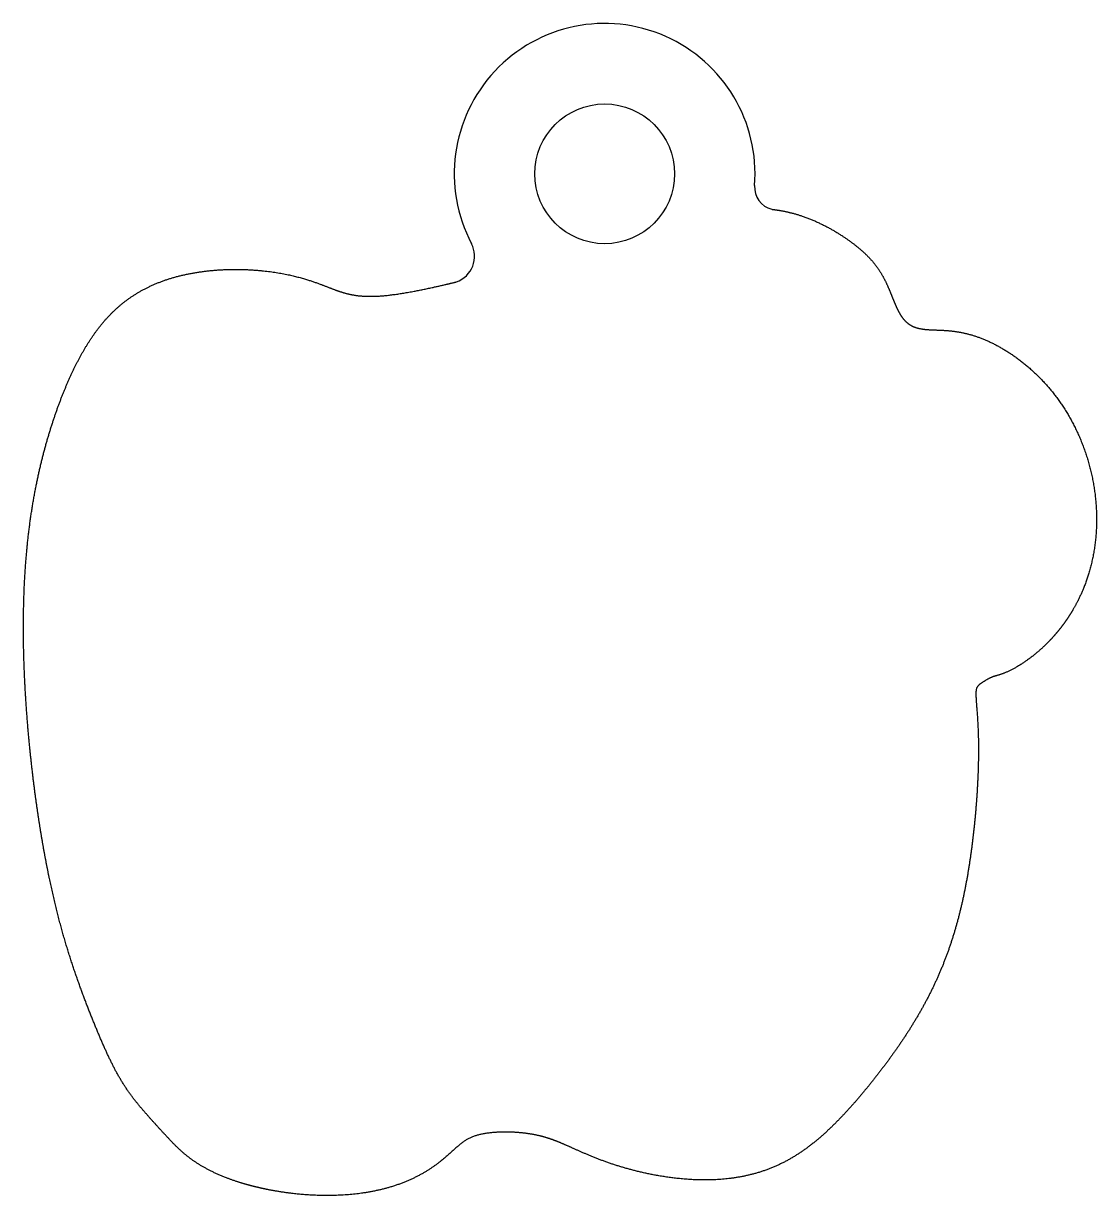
# Model space of a CAD drawing. Header units: millimetres. Extents: x -15.2 to 16.5, y -19.8 to 14.8.
import ezdxf

# ---------------------------------------------------------------- set-up
doc = ezdxf.new("R2010")
doc.units = ezdxf.units.MM
doc.layers.get('0').update_dxf_attribs({"linetype": 'CONTINUOUS'})

msp = doc.modelspace()

# ---------------------------------------------------------------- linework, layer by layer
msp.add_circle((2, 10.4), 2.066)
for centre, radius, start, end in [((2, 10.4), 4.446, -4.4974, 207.6638), ((7.096, 9.999), 0.665, 175.5026, 256.3915), ((-2.649, 7.963), 0.803, -70.3173, 27.6638)]:
    msp.add_arc(centre, radius, start, end)
msp.add_open_spline([(6.94, 9.352), (7.007, 9.345), (7.184, 9.321), (7.463, 9.269), (7.832, 9.167), (8.27, 8.994), (8.704, 8.771), (9.095, 8.528), (9.442, 8.275), (9.742, 8.015), (9.995, 7.738), (10.2, 7.435), (10.365, 7.103), (10.502, 6.753), (10.634, 6.42), (10.783, 6.142), (10.968, 5.948), (11.193, 5.839), (11.452, 5.796), (11.739, 5.785), (12.05, 5.778), (12.386, 5.748), (12.748, 5.676), (13.133, 5.552), (13.533, 5.372), (13.936, 5.139), (14.332, 4.858), (14.709, 4.536), (15.06, 4.177), (15.38, 3.783), (15.667, 3.357), (15.92, 2.898), (16.135, 2.408), (16.311, 1.889), (16.442, 1.344), (16.526, 0.778), (16.556, 0.197), (16.527, -0.394), (16.437, -0.983), (16.28, -1.563), (16.057, -2.12), (15.77, -2.642), (15.427, -3.117), (15.045, -3.532), (14.648, -3.876), (14.272, -4.136), (13.952, -4.309), (13.711, -4.403), (13.546, -4.444), (13.416, -4.484), (13.274, -4.566), (13.134, -4.657), (13.028, -4.727), (12.973, -4.827), (12.968, -5.012), (12.992, -5.299), (13.024, -5.686), (13.048, -6.163), (13.055, -6.719), (13.041, -7.336), (13.005, -7.999), (12.948, -8.689), (12.871, -9.392), (12.772, -10.097), (12.648, -10.794), (12.495, -11.477), (12.308, -12.144), (12.085, -12.793), (11.823, -13.422), (11.523, -14.033), (11.187, -14.625), (10.821, -15.2), (10.431, -15.756), (10.023, -16.295), (9.603, -16.813), (9.172, -17.306), (8.729, -17.768), (8.267, -18.19), (7.775, -18.561), (7.244, -18.871), (6.666, -19.109), (6.037, -19.27), (5.362, -19.351), (4.655, -19.354), (3.941, -19.288), (3.247, -19.165), (2.602, -19.002), (2.026, -18.814), (1.531, -18.619), (1.114, -18.431), (0.748, -18.263), (0.4, -18.124), (0.037, -18.019), (-0.361, -17.952), (-0.782, -17.922), (-1.194, -17.927), (-1.563, -17.965), (-1.861, -18.037), (-2.097, -18.148), (-2.304, -18.307), (-2.527, -18.517), (-2.807, -18.768), (-3.171, -19.04), (-3.635, -19.305), (-4.204, -19.535), (-4.87, -19.706), (-5.613, -19.803), (-6.402, -19.821), (-7.198, -19.765), (-7.964, -19.644), (-8.665, -19.472), (-9.273, -19.262), (-9.775, -19.027), (-10.174, -18.78), (-10.49, -18.525), (-10.703, -18.317), (-10.852, -18.159), (-10.951, -18.053), (-11, -18), (-11.049, -17.947), (-11.147, -17.84), (-11.295, -17.677), (-11.495, -17.456), (-11.745, -17.171), (-11.983, -16.873), (-12.202, -16.559), (-12.402, -16.224), (-12.588, -15.865), (-12.769, -15.477), (-12.949, -15.06), (-13.133, -14.614), (-13.32, -14.141), (-13.504, -13.648), (-13.683, -13.139), (-13.852, -12.62), (-14.008, -12.095), (-14.151, -11.57), (-14.28, -11.046), (-14.396, -10.524), (-14.502, -10.004), (-14.598, -9.481), (-14.688, -8.948), (-14.773, -8.396), (-14.852, -7.817), (-14.928, -7.201), (-14.999, -6.543), (-15.063, -5.839), (-15.118, -5.092), (-15.159, -4.307), (-15.184, -3.492), (-15.186, -2.659), (-15.164, -1.818), (-15.112, -0.981), (-15.029, -0.159), (-14.914, 0.639), (-14.768, 1.407), (-14.594, 2.141), (-14.394, 2.841), (-14.171, 3.504), (-13.927, 4.13), (-13.659, 4.718), (-13.364, 5.266), (-13.034, 5.77), (-12.658, 6.224), (-12.225, 6.621), (-11.725, 6.955), (-11.157, 7.221), (-10.524, 7.415), (-9.843, 7.536), (-9.143, 7.588), (-8.455, 7.577), (-7.811, 7.511), (-7.239, 7.403), (-6.753, 7.268), (-6.35, 7.12), (-6.004, 6.98), (-5.679, 6.864), (-5.332, 6.79), (-4.93, 6.766), (-4.456, 6.795), (-3.91, 6.873), (-3.376, 6.977), (-2.936, 7.074), (-2.617, 7.149), (-2.43, 7.194), (-2.379, 7.206)], degree=5, knots=[0.4020326, 0.4020326, 0.4020326, 0.4020326, 0.4020326, 0.4020326, 0.4052632, 0.4105263, 0.4157895, 0.4210526, 0.4263158, 0.4315789, 0.4368421, 0.4421053, 0.4473684, 0.4526316, 0.4578947, 0.4631579, 0.4684211, 0.4736842, 0.4789474, 0.4842105, 0.4894737, 0.4947368, 0.5, 0.5052632, 0.5105263, 0.5157895, 0.5210526, 0.5263158, 0.5315789, 0.5368421, 0.5421053, 0.5473684, 0.5526316, 0.5578947, 0.5631579, 0.5684211, 0.5736842, 0.5789474, 0.5842105, 0.5894737, 0.5947368, 0.6, 0.6052632, 0.6105263, 0.6157895, 0.6210526, 0.6263158, 0.6315789, 0.6368421, 0.6421053, 0.6473684, 0.6526316, 0.6578947, 0.6631579, 0.6684211, 0.6736842, 0.6789474, 0.6842105, 0.6894737, 0.6947368, 0.7, 0.7052632, 0.7105263, 0.7157895, 0.7210526, 0.7263158, 0.7315789, 0.7368421, 0.7421053, 0.7473684, 0.7526316, 0.7578947, 0.7631579, 0.7684211, 0.7736842, 0.7789474, 0.7842105, 0.7894737, 0.7947368, 0.8, 0.8052632, 0.8105263, 0.8157895, 0.8210526, 0.8263158, 0.8315789, 0.8368421, 0.8421053, 0.8473684, 0.8526316, 0.8578947, 0.8631579, 0.8684211, 0.8736842, 0.8789474, 0.8842105, 0.8894737, 0.8947368, 0.9, 0.9052632, 0.9105263, 0.9157895, 0.9210526, 0.9263158, 0.9315789, 0.9368421, 0.9421053, 0.9473684, 0.9526316, 0.9578947, 0.9631579, 0.9684211, 0.9736842, 0.9789474, 0.9842105, 0.9894737, 0.9947368, 1, 1, 1, 1, 1, 1.0052632, 1.0105263, 1.0157895, 1.0210526, 1.0263158, 1.0315789, 1.0368421, 1.0421053, 1.0473684, 1.0526316, 1.0578947, 1.0631579, 1.0684211, 1.0736842, 1.0789474, 1.0842105, 1.0894737, 1.0947368, 1.1, 1.1052632, 1.1105263, 1.1157895, 1.1210526, 1.1263158, 1.1315789, 1.1368421, 1.1421053, 1.1473684, 1.1526316, 1.1578947, 1.1631579, 1.1684211, 1.1736842, 1.1789474, 1.1842105, 1.1894737, 1.1947368, 1.2, 1.2052632, 1.2105263, 1.2157895, 1.2210526, 1.2263158, 1.2315789, 1.2368421, 1.2421053, 1.2473684, 1.2526316, 1.2578947, 1.2631579, 1.2684211, 1.2736842, 1.2789474, 1.2842105, 1.2894737, 1.2947368, 1.3, 1.3052632, 1.3105263, 1.3157895, 1.3210526, 1.3263158, 1.3282685, 1.3282685, 1.3282685, 1.3282685, 1.3282685, 1.3282685])

doc.saveas('drawing.dxf')
